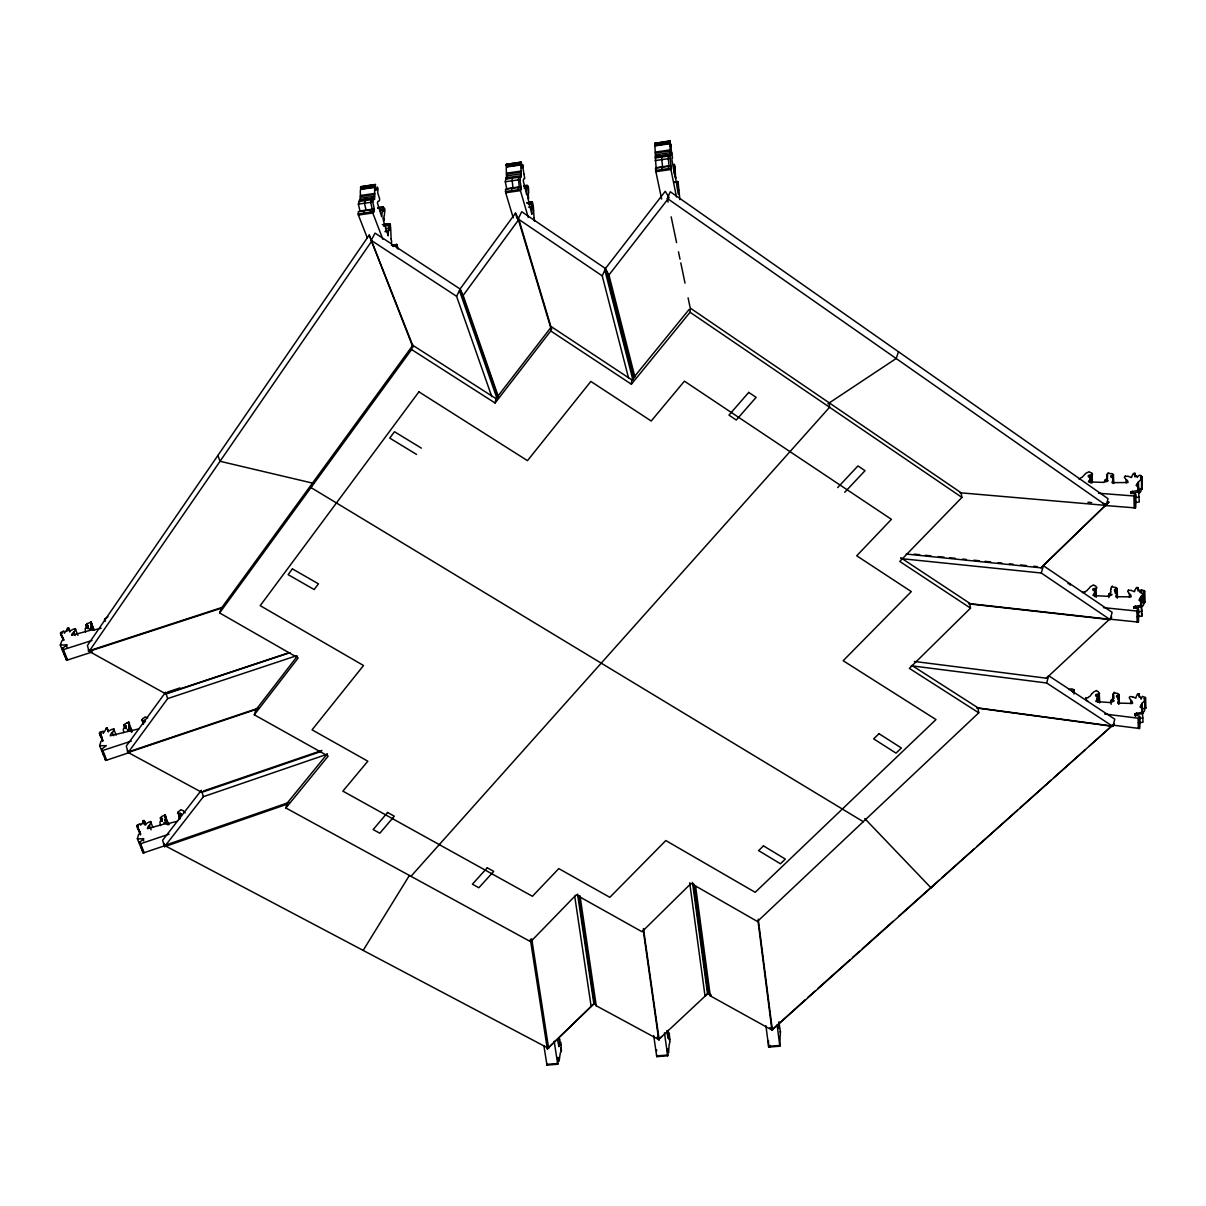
<?xml version="1.0" encoding="UTF-8"?>
<svg xmlns="http://www.w3.org/2000/svg" width="1206" height="1206" viewBox="0 0 1206 1206"><rect width="100%" height="100%" fill="white"/><g stroke="black" fill="none" stroke-linecap="round" stroke-linejoin="round"><path stroke-width="1.5" d="M1085.159 591.86L1083.802 592.267A6.09 3.332 -2.7 0 1 1082.973 591.98L1082.656 591.92A1.688 0.92 -2.7 0 0 1082.581 592.659M669.933 1041.728L669.3 1033.286M1080.244 478.526L1078.827 478.933M396.668 247.893L396.578 244.336M513.213 217.743L505.691 192.749L505.555 189.252L520.283 187.126L521.399 189.598L519.997 179.619L520.66 175.624L521.173 177.146L521.082 171.071A19.402 2.819 81.7 0 1 520.871 167.302L521.158 164.212M534.439 221.165L534.439 219.718A6.754 0.98 81.9 0 1 534.228 219.251L533.972 217.608M670.43 145.112C670.777 150.464 669.36 131.801 669.933 146.137A19.613 1.477 82.7 0 0 670.235 149.921L670.446 154.624L655.491 156.795L655.31 152.092A19.582 1.613 82.6 0 1 655.009 148.308L654.918 143.062L655.506 146.152M671.35 151.247L671.079 146.047M523.118 166.714L522.801 164.679L522.183 166.654M105.058 758.981L105.073 757.232L105.6 760.353L106.656 760.172L129.69 752.454M672.466 157.835L671.968 153.252M103.414 754.866L103.43 753.117L104.53 755.861M521.022 175.759L506.007 177.749L506.55 179.332L506.475 173.182A19.386 2.955 81.6 0 1 506.264 169.428L506.384 164.348L521.354 162.252L521.761 168.116L521.912 166.353M1142.926 602.503L1143.514 603.663A4.01 2.201 -1.6 0 1 1143.273 605.367A17.291 9.497 -1.9 0 1 1141.389 607.266M678.948 190.292L679.883 199.623M765.931 1025.809L768.689 1047.094L779.86 1046.205L780.161 1034.854A14.336 1.025 84.6 0 0 780.342 1034.401L780.327 1031.462L780.388 1032.321M91.777 629.532L90.782 626.547A3.392 1.643 -19.4 0 0 91.445 625.507A5.352 2.578 -19.4 0 0 91.023 624.512A2.322 1.116 -19.3 0 0 91.249 622.899A3.151 1.523 -19.3 0 0 90.872 621.829L94.158 630.316M290.103 652.642L165.931 693.963L88.475 650.999L88.505 649.491M671.365 151.172L671.908 153.056M770.302 1046.974L770.348 1045.466M656.546 1051.104L656.592 1049.763M768.689 1047.094L768.448 1040.507M670.114 158.438L670.25 154.458L655.28 156.629L656.35 170.709L655.597 168.162L670.657 165.991L671.365 168.538L670.114 158.438L655.084 160.609M528.364 202.638C531.921 200.045 535.027 203.573 529.057 203.286M668.049 156.102L669.029 165.84M65.908 658.732L62.456 648.24L67.204 644.954L60.3 645.044L64.4 655.28M92.455 651.918L67.581 659.999L66.496 660.195L66.556 658.506M631.386 384.217L631.778 379.875L551.428 326.751L550.735 330.957L631.386 384.217L690.058 312.248L690.239 308.058L961.092 492.772L961.921 497.415L899.782 561.438L970.513 608.141L909.369 668.38L978.759 712.821L757.413 921.474L691.083 883.425L642.029 931.741L576.151 894.867L530.67 941.705L285.897 807.99L287.329 802.925L327.173 754.006M64.129 654.3L64.204 652.612M66.496 660.195L62.456 648.24M397.98 249.114L397.015 244.441L391.392 245.346M661.566 157.051L662.561 166.775M669.918 141.177L654.798 143.363L669.767 140.906M667.657 1035.939L668.998 1034.251A6.633 0.829 85.2 0 1 669.194 1033.979L669.27 1033.301M524.64 178.307L523.932 179.212A5.894 0.859 81.7 0 0 523.615 179.257A12.527 1.839 81.8 0 0 523.283 180.87L526.736 194.92L526.811 191.377A10.899 1.583 81.8 0 1 526.977 189.176C527.369 183.764 528.71 184.774 528.635 191.362A6.286 0.92 81.8 0 1 528.53 193.352L528.303 195.553A7.733 1.131 81.8 0 1 528.56 198.794L528.334 198.146A13.341 1.93 81.8 0 1 527.881 195.945L527.881 195.945A5.352 0.784 81.8 0 0 528.183 199.412L531.861 214.321L531.861 208.548A5.985 0.874 81.9 0 1 532.434 208.864L532.193 205.668A8.125 1.176 81.8 0 1 532.117 206.618L528.545 207.115M675.315 170.755L675.089 166.594M1144.223 708.193L1145.67 708.284A2.608 1.538 -0.5 0 0 1145.549 707.545L1145.007 706.867M1139.384 590.443L1140.032 592.553L1141.268 589.824L1144.449 590.865A2.714 1.477 -1.7 0 1 1144.569 591.573L1144.765 602.442L1143.74 602.714A1.508 0.829 -1.6 0 1 1143.273 602.382M521.022 164.001L521.158 162.071L506.384 164.348M1137.348 476.717C1136.474 479.491 1138.856 472.466 1141.826 476.536A2.819 1.417 -2.8 0 1 1141.946 477.214L1142.172 488.958L1141.238 489.259A1.568 0.799 -2.6 0 1 1140.605 488.927M518.037 189.749L518.173 187.427M528.273 217.472L520.434 190.623L520.283 187.126M524.655 178.051L524.037 174.192M367.242 237.733L358.378 215.045L358.363 211.578L372.775 209.497L374.252 211.894L374.342 208.909L359.991 210.975L358.348 204.131L359.554 200.09L373.89 198.01L374.553 199.487L374.734 193.442A19.19 4.115 80.7 0 1 374.599 189.704A4.462 0.965 80.6 0 1 374.885 187.699L375.036 186.493M511.661 190.669L511.811 188.347M374.403 198.131L360.081 200.196L360.443 195.508A19.175 4.236 80.6 0 1 360.323 191.784A4.447 0.995 80.5 0 1 360.624 189.779L360.73 186.719L375.277 184.473L375.85 190.458L376.483 188.799M377.885 188.965L377.448 187.066A4.718 1.01 80.6 0 0 377.388 188.181L376.574 189.086M561.227 1049.491L561.378 1050.833L560.82 1042.346A6.588 1.161 85.8 0 0 560.549 1042.753L559.026 1044.441A9.166 1.628 85.7 0 1 558.906 1046.687L557.504 1039.391M672.511 157.76L672.059 158.212A12.663 0.965 82.7 0 0 671.923 159.901L674.486 174.237L674.35 170.694A11.02 0.829 82.8 0 1 674.32 168.493L674.29 164.212L675.074 166.639M506.49 164.453L507.244 166.217M142.941 823.894L142.851 822.311A2.472 1.387 -21.4 0 1 143.107 821.934L143.107 821.633A3.754 2.111 -21.3 0 1 142.911 820.939L144.298 820.638L145.383 824.301M560.85 1044.909L559.78 1044.909M675.239 170.8L675.662 178.352L675.511 177.584A13.477 1.01 82.8 0 1 675.149 175.337L678.224 194.045L677.697 181.382L678.058 182.423M1144.223 698.289L1144.283 699.435A3.874 2.276 -0.6 0 1 1144.042 701.168A16.703 9.799 -0.9 0 1 1142.218 703.113L1140.062 707.018L1142.097 707.455L1143.032 722.213L1138.358 722.861M653.697 1035.592L656.742 1056.667L667.717 1055.793L667.551 1048.888L668.591 1052.687L669.149 1044.441A14.216 1.779 85.1 0 0 669.511 1043.974L669.662 1041.939M374.976 186.402L375.156 184.488M531.982 202.005L531.831 202.623A5.246 0.754 81.8 0 0 531.997 203.95L532.117 206.618M656.742 1056.667L656.938 1055.175M1143.258 591.694L1143.318 592.794A4.025 2.201 -1.7 0 1 1143.062 594.483A17.351 9.467 -2 0 1 1141.178 596.382L1138.931 600.181L1141.042 600.588L1142.007 615.98L1137.152 616.673M101.892 737.137L100.038 732.193L103.219 731.183L103.234 733.414L105.691 729.63A2.548 1.327 -20.5 0 1 105.962 729.283L105.962 728.982A3.889 2.035 -20.4 0 1 105.796 728.318L107.108 727.881A1.508 0.784 -20.5 0 1 107.123 728.695A7.417 3.874 -20.6 0 1 107.801 729.479A3.799 1.975 -20.6 0 1 107.982 730.414L108.058 730.7A2.849 1.477 -20.6 0 1 108.118 731.454L111.495 729.524A4.131 2.156 -20.5 0 1 112.61 729.313L113.635 728.771A3.196 1.673 -20.5 0 1 114.148 729.796L113.877 730.489A2.714 1.417 -20.4 0 0 112.942 731.756L112.052 732.705A4.824 2.533 -20.5 0 0 111.042 733.776A10.281 5.412 -20.4 0 0 110.274 735.766L138.811 728.861M382.815 239.21L372.79 212.98L372.775 209.497M533.58 210.462L534.032 217.442M370.393 212.12L370.694 209.799M364.167 213.01L364.483 210.703M1140.59 477.35L1140.635 478.405A4.176 2.095 -2.8 0 1 1140.379 480.018A18.045 9.06 -3 0 1 1138.419 481.872L1136.082 485.551L1138.268 485.897L1139.278 501.982L1135.916 502.48M527.504 187.473L524.022 188.046M1141.208 697.596L1141.102 699.148L1142.293 696.344L1145.368 697.46A2.608 1.523 -0.6 0 1 1145.489 698.199L1145.67 708.284M385.784 230.828L389.568 230.316L389.206 227.105A8.035 1.719 80.8 0 1 388.935 228.1L385.438 228.597M1072.466 691.4L1071.546 691.249M561.182 1049.612L560.85 1052.371A14.11 2.502 85.7 0 1 560.293 1052.883L559.132 1061.129L557.835 1057.361L557.775 1064.25L546.966 1065.109L543.921 1045.843M1139.429 724.203L1139.76 722.228M1112.414 725.077L1139.519 728.499L1139.64 716.394L1135.524 714.902L1135.117 713.681L1142.836 712.098M518.324 177.267L519.243 186.915M1139.519 728.499L1139.64 716.394M1139.338 719.816L1139.67 717.856M161.468 821.03L160.338 817.954L161.182 817.035A1.598 0.904 -21.1 0 1 161.664 816.522L164.589 815.181A1.869 1.055 -21 0 1 164.845 814.683L164.936 814.743A2.94 1.658 -21.1 0 1 165.373 815.889M511.992 178.187L512.912 187.834M1110.967 619.281L1138.374 622.1L1138.479 609.271L1134.213 607.884L1133.791 606.708L1141.796 605.05M521.354 186.613L506.686 188.724L505.299 181.759L506.007 177.749M1138.374 622.1L1138.479 609.271M1138.178 612.754L1138.509 610.839M1138.268 617.472L1138.615 615.573M375.563 184.639L361.318 186.719M128.952 727.836L128.665 726.917A3.271 1.719 -20.2 0 0 129.268 725.846A5.156 2.698 -20.3 0 0 128.846 724.806A2.246 1.176 -20.2 0 0 129.012 723.133A3.045 1.598 -20.2 0 0 128.62 722.002L128.529 721.942A1.945 1.01 -20.1 0 0 128.243 722.424L126.63 723.314M375.307 187.005L361.076 188.95M1135.374 502.917L1135.72 501.078M1104.244 505.435L1135.479 507.922L1135.585 494.264L1131.153 493.013L1130.715 491.897L1139.052 490.179M1135.479 507.922L1135.585 494.264M1135.268 497.807L1135.615 495.968M391.528 242.662L391.649 240.989A6.678 1.417 80.9 0 1 391.362 240.552L391.076 238.939M495.983 398.643L412.814 345.293L411.593 349.529L495.093 403.015L495.983 398.643L551.428 326.751M126.811 723.163L126.751 723.268A1.658 0.859 -20.2 0 0 124.7 724.263C122.092 725.801 127.776 725.077 126.027 728.424M546.966 1065.109L547.298 1063.617M379.875 210.296C385.106 211.336 382.287 204.507 384.865 209.151A3.663 0.784 80.8 0 1 384.789 211.171L384.488 213.191A6.211 1.327 80.8 0 1 384.397 215.135A3.95 0.844 80.8 0 1 384.036 215.753L383.96 217.336A7.658 1.643 80.8 0 1 384.171 220.547L383.87 219.929A13.191 2.819 80.8 0 1 383.327 217.758L383.176 217.789A5.291 1.131 80.8 0 0 383.583 221.195L388.181 235.803A4.161 0.889 80.9 0 1 388.287 234.642A4.1 0.874 80.9 0 0 388.257 233.361L388.468 230.044A5.924 1.266 80.9 0 1 389.267 230.331L389.568 230.316M87.118 628.477L85.792 625.07L86.772 624.075A1.719 0.829 -19.4 0 1 87.299 623.577A1.568 0.754 -19.4 0 1 88.792 623.125L90.48 622.236A2.02 0.965 -19.3 0 1 90.782 621.768L94.068 630.271M1112.897 726.404L1114.781 719.168L1048.692 675.737L1046.657 682.988L1112.897 726.404L977.131 708.073M1110.168 619.643L1112.128 612.331L1043.401 565.704L1041.275 573.016L1110.168 619.643L969.051 603.889M165.448 845.496L143.182 853.004L137.378 838.773L138.615 834.25L140.499 833.436L139.082 830.135A15.331 8.608 -21.3 0 1 137.755 828.628A3.543 1.99 -21.5 0 1 137.77 827.03L138.373 825.582L136.881 826.065A2.397 1.342 -21.5 0 1 137.092 825.341M959.991 492.757L1106.158 505.42L1108.028 498.681L670.295 191.754L667.34 198.447L668.109 202.126M374.342 208.909L372.729 202.05L373.89 198.01M371.433 199.668L370.664 202.337L372.277 209.211M365.237 200.558L364.453 203.241L366.081 210.1M526.916 203L532.328 202.035L526.977 202.804M105.6 760.353L99.616 745.685L101.018 741.268L102.977 740.454L101.606 737.273A15.859 8.306 -20.4 0 1 100.264 735.841A3.663 1.915 -20.6 0 1 100.339 734.273L100.987 732.871L99.45 733.354A2.472 1.296 -20.6 0 1 99.676 732.66L100.008 732.404M285.897 807.99L328.183 756.132L254.3 714.796L255.883 709.867L297.415 656.049M312.505 483.063L310.997 487.571L863.27 821.693M144.223 821.361A7.176 4.025 -21.5 0 1 144.901 822.175A3.663 2.05 -21.5 0 1 145.097 823.14L145.187 823.442A2.744 1.538 -21.5 0 1 145.263 824.211L148.489 822.281A3.995 2.246 -21.4 0 1 149.574 822.07L150.554 821.527A3.09 1.734 -21.4 0 1 151.067 822.598L150.825 823.306A2.623 1.477 -21.3 0 0 149.951 824.603L149.122 825.567A4.658 2.623 -21.4 0 0 148.157 826.653A9.934 5.608 -21.3 0 0 147.464 828.688L166.835 823.321A2.111 1.191 -21.1 0 0 165.735 823.502A4.266 2.412 -21.1 0 1 163.895 822.778L164.197 822.417A10.613 5.97 -21 0 0 165.961 822.251L166.805 821.844A6.151 3.467 -21.2 0 0 165.418 820.773L164.996 819.944A3.166 1.779 -21.1 0 0 165.674 818.723A4.99 2.804 -21.1 0 0 165.222 817.638A2.171 1.221 -21.1 0 0 165.343 815.904M142.579 822.989C139.685 825.115 141.162 826.185 139.896 823.728L137.092 825.341L140.62 834.205M898.53 351.79L896.164 358.514L827.919 403.799M63.33 640.145L60.496 633.21A2.563 1.236 -19.7 0 1 60.752 632.532L63.812 630.934L64.385 633.195L67.039 629.532A2.653 1.266 -19.6 0 1 67.31 629.185L67.34 628.884A4.025 1.93 -19.6 0 1 67.174 628.251L68.652 627.919L69.873 631.989M60.3 645.044L61.883 640.778L63.918 639.964L62.591 636.934A16.447 7.914 -19.5 0 1 61.265 635.577A3.799 1.824 -19.7 0 1 61.37 634.07L62.169 632.773L60.496 633.21M254.3 714.796L298.168 657.994L219.628 612.934L221.407 608.171L412.814 345.293M391.106 238.863L390.714 228.386A8.321 1.764 80.9 0 1 390.473 226.442L390.307 224.256A4.055 0.859 80.9 0 0 389.855 224.241L382.377 224.723M166.91 823.924L177.553 821.196M105.525 621.135A2.548 1.236 -19.1 0 1 105.118 620.653A3.196 1.553 -19.1 0 1 105.148 620.216A4.507 2.171 -19.1 0 1 104.394 619.974L105.992 618.075A2.548 1.236 -19.1 0 1 107.168 617.502A3.528 1.703 -19 0 1 107.907 616.763M628.552 377.96L602.231 275.873L605.533 268.576L521.716 211.698L518.173 218.979L551.052 328.846M389.508 223.562L388.724 224.15A5.186 1.1 80.9 0 0 388.875 225.447A3.678 0.784 80.9 0 0 388.799 226.019L388.92 228.1M130.414 730.881L130.474 730.293A2.186 1.161 -20.3 0 0 129.223 730.474A4.417 2.322 -20.2 0 1 127.339 729.811L127.489 729.434A10.99 5.759 -20.1 0 0 129.479 729.253L130.354 728.921A6.362 3.347 -20.3 0 0 128.952 727.836M491.807 396.668L456.592 296.314L460.179 289.048L375.051 233.105L371.207 240.356L412.678 346.514M77.908 635.366L75.134 628.673A3.317 1.598 -19.6 0 1 75.737 629.547L75.435 630.21A2.804 1.357 -19.6 0 0 74.425 631.462L73.506 632.381A5.005 2.412 -19.6 0 0 72.42 633.421A10.658 5.156 -19.5 0 0 71.576 635.336L92.41 629.758A2.276 1.1 -19.4 0 0 91.249 629.954A4.568 2.216 -19.3 0 1 89.319 629.336L89.666 629.004A11.382 5.487 -19.3 0 0 91.55 628.778L92.47 628.386A6.588 3.196 -19.5 0 0 91.053 627.437L90.706 626.803M532.63 202.774L533.127 205.02A8.412 1.206 81.9 0 0 533.354 206.98L533.595 210.357M85.792 625.07L87.978 625.251A3.286 1.583 -19.4 0 1 86.787 627.165M66.707 630.18L67.114 631.205M523.042 167.121L523.072 167.076A9.135 1.342 81.6 0 1 523.148 169.096L523.917 173.966M363.157 950.403L409.407 875.435M1074.003 689.817L1074.018 694.023M1073.868 690.706L1072.707 692.048M413.326 346.936L369.217 235.064L87.39 645.511L89.108 651.346L222.386 607.869M89.108 651.346L371.915 240.808M219.628 612.934L411.593 349.529M498.138 397.995L459.999 289.108L515.475 213.145L518.866 219.447L551.685 329.253M167.649 698.606L165.629 692.199L126.268 746.107L128.153 752.499L167.649 698.606L296.359 655.793M498.696 397.618L463.149 295.44L518.866 219.447M1092.335 482.294L1092.169 473.355L1091.113 472.722A2.774 1.387 -3.6 0 0 1089.847 472.405A3.844 1.93 -3.6 0 0 1089.003 471.697L1087.405 472.556A7.884 3.95 -3.7 0 1 1085.958 473.219A3.06 1.538 -3.6 0 0 1085.219 474.064L1082.626 476.702A1.899 0.95 -3.7 0 1 1081.33 477.546L1080.184 478.42M495.093 403.015L550.735 330.957M1086.35 699.54L1086.636 700.52A1.703 1.01 -1.7 0 1 1087.827 701.078M201.357 790.262L162.614 840.28L164.529 846.672L287.043 804.236M164.529 846.672L203.392 796.669L327.323 754.187M608.94 274.983L669.104 197.588L665.26 191.287L605.352 268.637L608.94 274.983L634.959 377.146M168.282 823.547L168.373 823.608A2.925 1.658 -21.1 0 1 168.825 824.256M631.778 379.875L689.063 309.505M757.971 920.721L771.915 1030.03L1114.223 723.811L1089.003 746.348M933.399 885.31L931.092 887.918L864.792 818.588M410.96 876.34L829.562 407.281L829.2 402.849M377.749 189.357L377.795 189.327A9.045 1.945 80.6 0 1 377.81 191.332A4.613 0.995 80.6 0 1 377.704 192.824L378.835 196.352A5.005 1.07 80.7 0 1 379.181 197.573L379.513 198.221A3.874 0.829 80.7 0 1 379.528 200.271M771.915 1030.03L805.201 999.789M1145.489 698.199L1144.343 698.38M837.673 487.586L857.963 465.923L865.034 470.687L844.713 492.274M164.996 819.944L166.322 823.231M1144.569 591.573L1143.394 591.769M914.419 661.461L1046.386 678.194L1048.692 675.888M643.22 930.052L658.687 1039.542L661.898 1036.391M689.696 882.807L705.058 996.307L708.193 993.247L693.42 883.787L708.058 993.247L710.289 995.855L772.413 1030.301L758.227 919.153M530.354 939.233L547.313 1048.888L594.573 1003.136L578.563 895.395L594.452 1003.136L596.246 1005.759L659.185 1039.813L643.461 928.499M1040.989 567.83L1108.857 502.088L1040.989 567.83L906.158 554.036M594.573 1003.136L547.313 1048.888M1141.946 477.214L1141.027 477.516M658.687 1039.542L708.193 993.247L711.314 995.056M1046.386 678.194L1111.736 617.125L1109.626 619.266L968.524 603.513M807.99 997.302L814.955 991.076M817.743 988.588L849.793 959.961M852.582 957.474L859.546 951.248M862.335 948.76L892.983 921.384M898.56 916.409L939.007 880.305M941.811 877.787L974.041 849.009M976.845 846.491L1017.502 810.191M1020.306 807.688L1051.15 780.146M1053.954 777.644L1084.797 750.102M75.134 628.673L74.169 629.11A4.281 2.065 -19.6 0 0 73.008 629.336L69.481 631.235A2.94 1.417 -19.7 0 0 69.435 630.512L69.375 630.241A3.935 1.884 -19.7 0 0 69.224 629.336A7.703 3.693 -19.7 0 0 68.531 628.597M1129.449 698.364A2.849 1.673 -0.9 0 1 1130.263 699.586L1131.092 700.445A5.08 2.985 -0.8 0 1 1132.042 701.41A10.824 6.377 -0.9 0 1 1132.54 703.445L1117.676 703.098L1118.55 700.43A9.437 5.548 -1.2 0 0 1118.746 698.455A3.03 1.779 -1.1 0 0 1117.51 697.596A3.347 1.96 -1.1 0 1 1116.666 695.651L1119.047 694.581A1.568 0.92 -1.1 0 0 1118.384 694.053L1118.264 693.963A1.673 0.98 -1.1 0 0 1116.108 693.344L1114.57 692.802A2.065 1.206 -1.2 0 0 1114.389 692.319L1114.208 692.334A3.196 1.869 -1.1 0 0 1113.53 693.676A2.352 1.387 -1.2 0 0 1113.394 695.545L1113.515 698.877M1097.731 702.133L1097.49 695.455A7.04 4.131 -1.4 0 1 1097.535 694.566L1097.505 694.339A1.598 0.935 -1.5 0 0 1095.606 694.882L1095.802 696.088A5.201 3.06 -1.6 0 1 1097.656 697.55A2.668 1.568 -1.5 0 1 1097.415 698.41L1096.947 699.118A2.985 1.764 -1.5 0 1 1096.691 699.917A3.603 2.126 -1.4 0 0 1096.088 700.626A3.663 2.156 -1.6 0 1 1095.832 701.53L1110.364 702.585A1.523 0.904 -1.1 0 1 1110.425 702.118L1110.605 702.028A2.306 1.357 -1.1 0 1 1111.857 701.982A4.628 2.729 -1.2 0 0 1114.148 700.776L1113.847 700.46A11.532 6.769 -1.3 0 1 1111.796 700.671L1110.862 700.445A6.693 3.935 -1.1 0 1 1112.686 698.967L1113.183 697.867A3.452 2.02 -1.1 0 1 1112.701 696.812A5.427 3.181 -1.1 0 1 1113.409 695.53M1112.249 586.297L1112.294 586.357A2.141 1.161 -2.3 0 1 1112.49 586.825L1114.103 587.337A1.734 0.95 -2.2 0 1 1116.304 587.88L1116.439 587.97A1.628 0.889 -2.2 0 1 1117.118 588.468L1114.63 589.538A3.467 1.899 -2.1 0 0 1115.505 591.422M379.332 200.829L378.458 201.357A5.834 1.251 80.7 0 0 377.991 201.432A12.392 2.668 80.8 0 0 377.433 203.045L381.714 216.809L382.016 213.281A10.779 2.306 80.8 0 1 382.347 211.08L382.875 211.382A3.829 0.814 80.7 0 0 383.508 210.206M1095.018 596.834L1094.762 589.644A7.296 3.995 -2.4 0 1 1094.807 588.784L1094.777 588.558A1.658 0.904 -2.6 0 0 1092.802 589.116L1092.998 590.292A5.397 2.955 -2.6 0 1 1094.927 591.664A2.759 1.508 -2.6 0 1 1094.686 592.508L1094.189 593.201A3.105 1.703 -2.6 0 1 1093.917 593.97A3.739 2.05 -2.5 0 0 1093.299 594.664A3.799 2.08 -2.6 0 1 1093.028 595.538L1108.103 596.352A1.583 0.874 -2.2 0 1 1108.163 595.885L1108.359 595.809A2.382 1.312 -2.2 0 1 1109.656 595.734A4.809 2.638 -2.3 0 0 1112.038 594.543L1111.721 594.241A11.985 6.527 -2.3 0 1 1109.595 594.483L1108.631 594.256A6.95 3.799 -2.1 0 1 1110.515 592.809L1111.043 591.739A3.573 1.96 -2.2 0 1 1110.545 590.729A5.638 3.075 -2.2 0 1 1111.284 589.478A2.442 1.342 -2.2 0 1 1111.435 587.699A3.317 1.809 -2.2 0 1 1112.113 586.387L1112.294 586.357M130.308 729.992L129.132 727.158M1090.45 482.897L1090.224 476.234A7.583 3.814 -3.4 0 1 1090.269 475.42L1090.239 475.194A1.734 0.874 -3.6 0 0 1088.189 475.767L1088.385 476.883A5.608 2.834 -3.6 0 1 1090.39 478.164A2.864 1.447 -3.6 0 1 1090.118 478.978L1089.606 479.506A3.226 1.628 -3.6 0 1 1089.32 480.38A3.889 1.96 -3.5 0 0 1088.686 481.073A3.95 1.99 -3.6 0 1 1088.4 481.903L1104.048 482.415A1.643 0.829 -3.3 0 1 1104.123 481.978L1104.319 481.887A2.487 1.251 -3.3 0 1 1105.661 481.812A5.005 2.518 -3.3 0 0 1108.148 480.621L1107.817 480.335A12.452 6.241 -3.3 0 1 1105.601 480.606L1104.606 480.41A7.221 3.633 -3.2 0 1 1106.565 478.978L1107.123 477.953A3.724 1.869 -3.2 0 1 1106.611 476.988A5.864 2.94 -3.2 0 1 1107.364 475.797A2.548 1.281 -3.3 0 1 1107.53 474.079A3.452 1.734 -3.2 0 1 1108.254 472.812L1108.435 472.782A2.231 1.116 -3.3 0 1 1108.631 473.219L1110.304 473.687A1.794 0.904 -3.2 0 1 1112.595 474.169L1112.731 474.26A1.688 0.844 -3.2 0 1 1113.44 474.727L1113.741 483.365M169.081 834.13L139.61 844.079L139.595 842.285L143.876 838.894L137.378 838.773M180.282 817.909L178.126 812.241L177.614 813.161A4.206 2.367 -20.7 0 0 178.337 813.432L180.026 817.879M142.338 720.464L142.263 719.394L141.705 720.299A4.342 2.276 -19.9 0 0 142.444 720.555A3.09 1.628 -19.9 0 0 142.414 721.007A2.472 1.296 -19.9 0 0 143.318 721.685A6.708 3.512 -20.1 0 0 143.424 720.871L144.645 720.51A1.598 0.844 -20 0 1 145.022 720.66L145.323 720.932M1135.524 714.902L1135.555 716.364L1135.148 715.143L1136.61 714.419L1142.851 713.56L1142.368 710.47M1070.325 585.166L1069.466 583.825M1141.826 606.633L1133.821 608.291L1133.791 606.708M1138.57 489.033L1139.082 491.882L1130.746 493.601L1130.715 491.897M375.187 186.598L360.971 188.664M180.342 817.578L179.212 814.623A6.482 3.648 -20.9 0 0 179.302 813.779L180.478 813.432A1.538 0.874 -20.8 0 1 180.855 813.583L180.629 814.909A4.794 2.714 -20.8 0 0 178.79 816.643A2.457 1.387 -20.8 0 0 178.895 817.442L179.242 817.924A2.744 1.553 -20.8 0 0 179.332 818.723A3.317 1.884 -20.9 0 1 179.769 819.311M178.473 813.13L177.84 812.347M1125.319 476.053A3.648 1.824 -3 0 0 1124.459 477.244A1.553 0.784 -3 0 0 1124.429 477.666L1124.55 477.832A3.075 1.553 -3 0 1 1125.53 478.993L1126.419 479.762A5.487 2.759 -3 0 1 1127.444 480.621A11.683 5.894 -3.1 0 1 1127.972 482.506L1111.947 482.656L1112.882 480.154A10.191 5.125 -3.3 0 0 1113.108 478.315A3.271 1.643 -3.2 0 0 1111.781 477.561A3.603 1.809 -3.2 0 1 1110.877 475.797L1113.515 475.013M164.363 843.507L164.589 845.466L288.943 802.427M203.543 790.97L321.972 750.449M320.6 751.609L201.794 792.342L127.55 752.167L127.444 750.313M127.55 752.167L258.823 707.997M128.153 752.499L257.632 708.902M167.513 692.048L179.996 687.902M99.616 745.685L106.309 745.7L101.801 749.047L101.786 750.795L131.288 741.117M166.036 693.525L287.405 653.215M88.475 650.999L221.768 607.523M62.38 649.928L92.003 640.492M128.876 727.203L130.082 730.127M160.323 818.075L162.388 818.346A3.06 1.719 -21.1 0 1 161.378 820.366M92.47 630.331L101.183 628.251M185.121 812.874L183.644 811.367A2.623 1.477 -20.7 0 0 183.161 810.628A6.739 3.799 -20.6 0 1 182.076 810.236L180.885 809.678A3.286 1.854 -20.7 0 0 180.086 810.583A2.367 1.342 -20.7 0 0 179.001 811.171L178.126 812.241M86.229 625.085L87.45 627.949M383.644 224.406L387.232 223.864M674.395 182.272L677.561 181.925M1136.369 476.219L1134.997 474.908A2.909 1.462 -2.9 0 0 1134.74 474.606L1134.801 474.29A4.432 2.216 -2.9 0 0 1135.163 473.551L1133.73 473.34A1.764 0.889 -2.9 0 0 1133.308 473.837M1135.811 497.475L1139.173 496.978M506.264 164.981L520.841 162.855M506.294 165.358L520.871 163.232M654.783 143.831L669.692 141.66M506.354 165.795L520.947 163.669M654.813 144.207L669.722 142.037M360.534 187.352L374.795 185.272M360.549 187.729L374.81 185.649M506.686 166.443L521.263 164.317M654.873 144.66L669.782 142.489M506.701 166.624L521.263 164.498M360.624 188.166L374.885 186.086M655.054 145.202L669.933 143.032M506.686 166.986L521.263 164.86M655.114 145.504L669.978 143.152M361.061 188.784L375.322 186.704M655.114 145.881L670.008 143.71M361.031 189.327L375.292 187.247M506.475 173.182L521.082 171.071M655.31 152.092L670.235 149.921M360.443 195.508L374.734 193.442M506.414 174.177L521.022 172.051M655.325 153.072L670.265 150.901M360.293 196.503L374.599 194.422M506.505 175.925L521.128 173.8M655.461 154.835L670.4 152.665M360.338 198.236L374.644 196.171M505.766 179.091L520.434 176.965M655.205 157.971L670.204 155.8M359.147 201.447L373.498 199.367M505.299 181.759L519.997 179.619M358.348 204.131L372.729 202.05M523.66 185.739L527.263 185.211M523.736 186.221L527.339 185.709M378.066 207.703L383.342 206.95M377.689 207.869L382.965 207.115M656.2 167.694L671.199 165.539M377.764 208.352L383.086 207.703M505.404 191.573L520.163 189.448M379.784 209.919L383.161 209.422M661.642 199.05L655.627 170.468L670.702 168.297L670.657 165.991M358.046 213.899L372.473 211.819M379.996 210.733L383.402 209.799M505.691 192.749L520.434 190.623M655.838 171.674L670.913 169.503L676.476 196.94M358.378 215.045L372.79 212.98M1139.188 590.427L1137.861 589.056A2.789 1.523 -1.8 0 0 1137.635 588.724L1137.68 588.392A4.266 2.322 -1.9 0 0 1138.027 587.639L1136.534 587.488A1.688 0.92 -1.8 0 0 1136.248 587.895M674.169 182.453L677.742 181.578M384.624 224.979L390.307 224.256M528.424 204.462L531.997 203.95M383.644 226.2L388.875 225.447M384.85 231.658L388.347 231.16M1137.062 612.045L1141.931 611.352L1141.419 608.382M393.714 245.361L397.166 244.878M393.035 245.677L396.488 245.18M392.975 245.858L396.427 245.361M392.975 246.099L396.427 245.617M393.035 246.446L396.488 245.964M1139.821 718.354L1142.941 717.932M668.199 1036.436L669.285 1036.346M768.569 1046.326L779.739 1045.436L779.86 1046.205M546.8 1064.355L557.609 1063.481L557.775 1064.25M656.592 1055.913L667.581 1055.039L667.717 1055.793M1068.998 689.591L1071.637 688.792L1074.003 689.711M1088.264 697.339L1089.244 696.586A1.764 1.04 -1.7 0 0 1090.314 695.817L1091.732 693.812M1140.303 696.932L1139.157 695.741M1098.545 493.239L1135.238 496.088M1103.445 607.628L1138.147 611.171M1104.666 714.012L1139.308 718.354M1085.114 591.754L1086.229 590.97A1.824 0.995 -2.7 0 0 1087.315 590.111L1089.983 587.367A2.94 1.613 -2.6 0 1 1090.661 586.418A7.583 4.131 -2.7 0 0 1092.033 585.754L1093.571 584.895A3.693 2.02 -2.6 0 1 1094.4 585.634A2.668 1.462 -2.6 0 1 1095.606 585.995L1096.963 587.744A4.734 2.578 -2.6 0 1 1096.043 588.196A3.362 1.839 -2.6 0 1 1095.983 588.694A2.683 1.462 -2.6 0 1 1094.762 589.644M1091.747 693.721L1092.847 692.953A2.834 1.658 -1.6 0 1 1093.525 692.063A7.311 4.281 -1.7 0 0 1094.867 691.385L1096.344 690.51A3.558 2.095 -1.6 0 1 1097.128 691.309A2.578 1.508 -1.6 0 1 1098.304 691.686L1099.616 693.525A4.553 2.668 -1.6 0 1 1098.726 693.978A3.226 1.899 -1.6 0 1 1098.666 694.475A2.578 1.523 -1.5 0 1 1097.49 695.455M1067.958 583.598L1069.255 583.719M1087.902 502.239L1091.656 502.57M1102.902 503.535L1106.656 503.852M914.118 554.142L919.726 554.715M925.334 555.288L930.926 555.845M938.404 556.614L943.997 557.172M949.604 557.745L955.197 558.318M962.674 559.071L966.413 559.448M973.875 560.202L979.483 560.775M985.076 561.333L990.684 561.906M998.161 562.659L1001.885 563.036M1009.362 563.805L1013.085 564.182M1020.562 564.936L1026.17 565.508M1033.632 566.262L1037.371 566.639M901.063 558.619L1041.275 573.016M1136.565 476.219L1137.333 476.656M911.193 665.772L1046.657 682.988M976.604 707.741L1112.369 726.057M1099.254 694.415L1099.827 702.706M1128.047 476.34L1127.806 476.28A4.703 2.367 -3 0 0 1126.464 476.355L1125.409 476.129M313.545 483.35L220.035 461.28L217.894 455.446M1132.585 696.797L1132.374 696.736A4.357 2.548 -0.8 0 0 1131.122 696.767L1130.158 696.48A3.377 1.975 -0.8 0 0 1129.268 697.671M1115.535 591.407A3.136 1.719 -2.2 0 1 1116.816 592.221A9.799 5.367 -2.3 0 1 1116.605 594.151L1115.701 596.729L1131.122 596.849A11.231 6.166 -2 0 0 1130.625 594.875A5.276 2.894 -1.9 0 0 1129.63 593.955L1128.786 593.141A2.97 1.613 -2 0 0 1127.927 591.98M1131.183 590.412L1131.077 590.382A4.522 2.472 -1.9 0 0 1129.66 590.412L1128.756 590.216M1108.721 594.468L1108.932 597.618M1092.063 473.536L1092.515 474.38A4.914 2.472 -3.6 0 1 1091.551 474.832A3.482 1.749 -3.6 0 1 1091.475 475.3A2.789 1.402 -3.6 0 1 1090.224 476.234M1110.952 700.656L1111.178 704.304M1128.153 476.385L1131.605 477.531A3.241 1.628 -2.9 0 1 1131.831 476.626L1131.982 476.325A4.327 2.171 -2.8 0 1 1132.404 475.285A8.457 4.236 -2.8 0 1 1133.429 474.29L1133.354 474.199M164.589 845.466L548.67 1048.436L531.71 938.75M1139.097 695.621L1139.022 695.485A2.698 1.568 -0.7 0 0 1138.796 695.138L1138.841 694.807A4.1 2.397 -0.8 0 0 1139.188 694.023L1137.846 693.751A1.628 0.95 -0.7 0 0 1137.454 694.264M1131.288 590.458L1134.605 591.724A3.121 1.703 -1.8 0 1 1134.831 590.789L1134.967 590.458A4.161 2.261 -1.8 0 1 1135.374 589.387A8.141 4.432 -1.7 0 1 1136.353 588.377L1136.353 588.377M416.583 454.436L389.734 438.095L394.483 431.718L421.376 448.135M1132.69 696.842L1135.886 698.199A3 1.764 -0.7 0 1 1136.097 697.234L1136.233 696.902A4.01 2.337 -0.6 0 1 1136.625 695.802A7.839 4.583 -0.6 0 1 1137.575 694.762L1137.499 694.656M911.902 665.441L977.915 707.771L978.759 712.821M371.207 240.356L456.592 296.314M900.761 557.715L969.684 603.271L970.513 608.141M518.173 218.979L602.231 275.873M690.058 312.248L961.921 497.415M667.34 198.447L1106.158 505.42M1141.464 487.676L1142.037 488.279A2.804 1.417 -2.7 0 1 1142.157 488.958M1144.087 601.085L1144.645 601.734A2.698 1.477 -1.6 0 1 1144.765 602.442M769.971 1027.602L772.413 1030.301M678.119 182.407L678.933 190.186M657.18 1037.1L659.185 1039.813M104.922 618.995L105.404 620.14L104.696 619.221M142.263 719.394L143.182 718.339A2.457 1.281 -19.9 0 1 144.313 717.751A3.407 1.779 -19.9 0 1 145.157 716.877L146.378 717.404A6.98 3.663 -19.8 0 0 147.479 717.766A2.714 1.417 -19.9 0 1 147.72 717.932M1140.183 489.199L1140.861 490.149A4.161 2.111 -2.7 0 1 1140.605 491.777A17.969 9.105 -2.9 0 1 1139.203 493.194M1143.831 708.48L1144.464 709.535A3.859 2.276 -0.5 0 1 1144.223 711.269A16.643 9.829 -0.8 0 1 1142.941 712.746M459.999 289.108L463.149 295.44M359.554 200.09L360.262 201.628M63.466 649.733L67.581 659.999M140.635 843.899L144.192 852.823M139.595 842.285L140.605 844.803M102.842 750.614L106.656 760.172M65.968 644.592L67.129 647.501M60.918 633.361L63.632 640.16M142.7 838.472L143.71 840.989M137.303 826.246L140.258 833.874M99.676 732.66L102.193 738.992M136.881 826.065L140.424 834.929A2.382 1.342 -21.6 0 1 140.484 834.477M99.872 733.534L102.842 741.193M99.45 733.354L102.103 739.836M92.078 626.638L93.239 629.577M129.871 726.871L131.891 731.982M166.096 819.341L167.363 822.522M149.378 825.386L151.127 829.818M112.324 732.524L113.575 735.69M68.471 627.753L69.812 631.145M143.921 820.412L145.866 824.874M106.837 727.776L108.374 731.861M143.213 820.593L144.961 825.025M142.956 820.819L144.132 823.773M150.554 821.527L152.876 827.437M113.635 728.771L116.123 735.102M73.777 632.2L75.119 635.607M369.217 235.064L370.574 238.547M86.47 624.271L88.128 628.356M86.5 625.055L87.616 627.934M161.287 818.15L162.388 821.241M85.958 624.723L87.435 628.522M160.986 818.09L161.951 820.577M124.776 725.349L125.816 728.032M160.624 818.135L161.77 821.105M124.308 725.303L125.499 727.972M123.932 724.927L125.318 728.514M123.811 725.183L125.017 728.469M164.845 814.683L168.795 824.768M91.023 624.512L92.998 629.622M128.529 721.942L132.298 731.484M164.589 815.181L165.554 817.668M165.222 817.638L167.513 823.562M166.805 821.919L167.709 824.527M90.782 626.547L91.897 629.426M128.846 724.806L131.394 731.605M165.719 820.231L167.559 824.633M130.293 729.042L131.168 731.816M165.418 820.08L166.458 822.869M128.665 726.917L129.931 730.474M87.48 625.462L88.596 628.326M145.022 720.66L145.474 721.701M180.327 813.402L180.825 814.321M144.645 720.51L145.006 721.474M180.071 813.402L180.418 814.291M144.494 720.495L144.856 721.444M144.238 720.479L144.599 721.444M179.709 813.447L180.056 814.336M143.861 720.54L144.223 721.49M179.453 813.522L179.784 814.412M143.589 720.615L143.951 721.565M179.272 813.583L179.619 814.487M143.408 720.675L143.77 721.64M141.961 719.5L143.65 723.721M181.277 814.563L180.93 813.673L181.186 814.487M460.179 289.048L497.55 396.714M459.441 290.54L496.872 398.146M201.779 791.573L203.392 796.669M515.475 213.145L517.103 218.557M606.09 269.933L633.768 378.156M605.819 270.43L633.527 378.684L605.985 270.385M604.854 270.069L632.939 380.116M124.972 725.545L125.906 725.515A3.181 1.658 -20.3 0 1 124.806 727.504A2.879 1.508 -20.3 0 0 123.54 728.53A8.985 4.718 -20.2 0 0 123.404 730.323L123.751 732.63M1137.997 587.503L1138.072 591.121M670.25 154.458L670.611 156.026L670.446 154.624M670.43 145.338C671.139 147.162 670.657 141.132 671.094 145.7M671.184 216.854L676.566 242.617M678.481 251.828L680.018 259.184M680.787 262.878L685.023 283.124M688.098 297.837L690.013 307.048M666.737 1030.798L667.973 1038.185A9.226 1.161 85.2 0 0 668.049 1036.044L668.109 1030.316L668.742 1035.758M670.702 168.297L670.913 169.503M1141.509 612.995L1142.007 615.98M165.719 692.651L165.931 693.963M779.362 1024.391L779.121 1022.16M554.172 1041.26L557.609 1063.481M577.553 894.113L593.865 1003.769M574.719 896.284L591.106 1006.211M580.011 895.802L596.246 1005.759M578.88 895.862L594.814 1003.678M778.579 1024.18L779.182 1028.522L779.031 1024.874M664.446 1032.849L667.581 1055.039M692.5 882.49L707.545 993.88M695.576 886.018L710.289 995.855M693.812 884.254L708.51 993.774M160.488 825.643L160.081 823.261A8.683 4.899 -21 0 1 160.172 821.407A2.774 1.568 -21.1 0 1 161.363 820.351M777.116 1024.889L779.739 1045.436M85.551 632.11L85.264 629.909A9.316 4.507 -19.3 0 1 85.445 628.175A2.985 1.447 -19.4 0 1 86.772 627.165M780.478 1032.05L778.88 1022.07M560.112 1044.26L559.554 1038.848L559.132 1043.084A4.296 0.769 85.8 0 1 559.132 1044.562M1090.239 475.194L1090.39 478.692M1094.777 588.558L1094.927 591.799M1097.505 694.339L1097.671 697.942M1098.726 693.978L1099.013 702.329M1094.686 592.508L1094.807 596.111M1090.118 478.978L1090.239 482.31M1097.415 698.425L1097.535 701.756M1096.043 588.196L1096.36 597.196M1091.551 474.832L1091.837 483.154M1099.465 701.651L1099.495 702.661M1107.5 474.064L1107.47 479.129M1113.53 693.676L1113.681 698.696M1117.193 588.769L1117.434 597.799M1116.816 588.905L1117.073 597.935M1113.123 475.149L1113.364 483.5M1116.439 587.97L1116.635 595.191M1119.108 694.897L1119.334 703.264M1112.731 474.26L1112.972 482.596M1115.746 589.734L1115.821 592.855M1118.746 695.033L1118.821 704.153M1118.565 700.746L1118.655 704.093M1115.068 589.523L1115.173 593.126M1117.706 695.862L1117.811 699.48M1126.118 479.641L1126.208 482.988M1130.821 700.294L1130.896 703.656M1135.117 713.681L1135.148 715.143M1129.344 593.834L1129.434 597.452M1135.132 473.43L1135.193 476.792M1134.846 473.28L1134.921 476.626M1139.157 693.887L1139.218 697.249M1136.926 611.216L1137.152 622.16M1133.957 496.163L1134.213 507.982M1138.132 718.384L1138.343 728.53M1135.298 605.985L1135.343 607.568M1132.298 491.174L1132.328 492.877M1136.58 712.957L1136.61 714.419M668.486 166.292L668.531 168.614M1145.368 697.46L1145.489 708.48M1145.112 700.385L1145.218 707.334M1144.961 698.485L1145.142 708.585M1142.685 593.608L1142.851 602.668M1141.268 589.824L1141.328 593.458M1141.178 596.382L1141.328 603.663M1141.042 597.196L1141.178 604.447M1138.419 481.872L1138.615 491.958M1138.268 482.656L1138.434 491.053M1140.183 598.101L1140.258 601.734M1142.218 703.113L1142.383 711.525M1142.097 703.942L1142.188 712.52M1137.379 483.546L1137.439 486.907M1141.268 704.877L1141.328 708.254M1144.449 590.865L1144.584 602.638M1144.117 590.443L1144.223 602.744M1141.826 476.536L1141.976 489.154M1141.479 476.144L1141.6 489.259M661.988 167.227L662.019 169.549M143.182 853.004L141.102 846.069L141.132 847.878M142.64 849.913L142.67 851.722M655.597 168.162L655.627 170.468M1088.249 697.611L1086.938 698.003A5.864 3.452 -1.7 0 1 1086.124 697.686L1085.837 697.626A1.628 0.95 -1.7 0 0 1085.762 698.395M1127.746 591.302A3.497 1.915 -1.9 0 1 1128.56 590.066M142.911 724.414A2.548 1.342 -20 0 1 142.836 723.66A4.96 2.623 -19.9 0 1 144.057 722.409M179.212 814.623A2.382 1.342 -20.8 0 1 178.322 813.899A2.985 1.688 -20.8 0 1 178.337 813.432M780.131 1029.894L780.131 1029.894M561.016 1047.637L560.7 1048.677L561.016 1047.637M669.496 1039.271C669.134 1041.818 669.541 1036.557 669.496 1039.271M418.919 391.844L260.21 605.668L363.534 665.516L312.068 729.826L367.83 761.197L342.881 791.136L532.419 896.284L558.785 868.606L609.829 897.324L665.818 840.552L755.197 892.304L935.977 719.56L843.16 660.737L911.314 591.603L856.712 555.8L891.43 519.334L684.42 381.171L651.21 421.015L590.85 381.428L527.474 460.647L418.919 391.844M292.41 568.885L288.128 574.644L314.148 589.538L318.474 583.84L292.41 568.885M387.593 812.482L373.151 829.562L379.83 833.225L394.302 816.206L387.593 812.482M748.745 392.402L728.952 415.12L736.293 420.02L756.117 397.362L748.745 392.402M487.239 867.792L472.405 884.194L478.857 887.752L493.721 871.395L487.239 867.792M763.473 845.873L758.604 850.607L780.448 863.782L785.347 859.094L763.473 845.873M878.978 733.685L873.641 738.871L896.028 753.132L901.395 747.991L878.978 733.685"/></g></svg>
